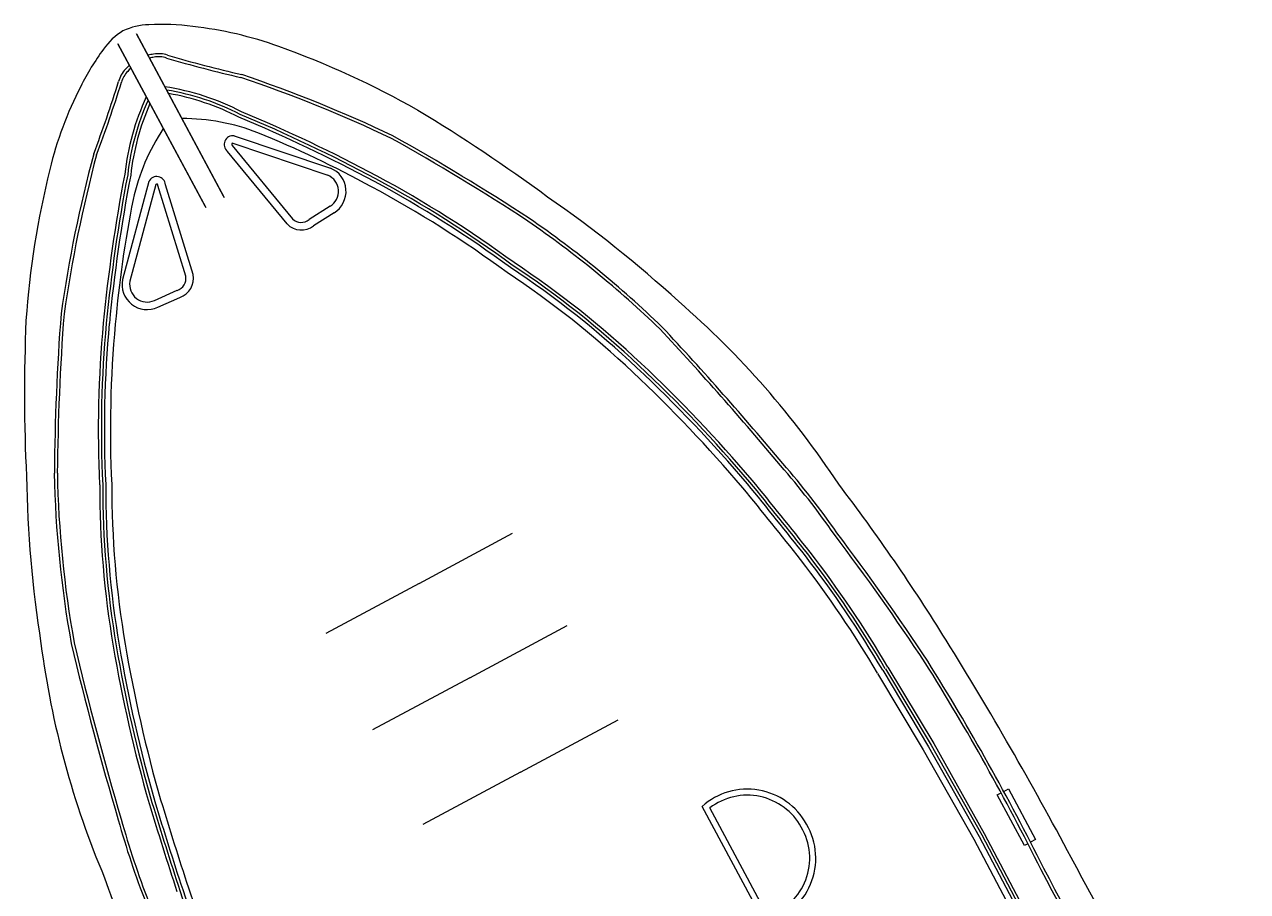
# Model space of a CAD drawing. Header units: metres. Extents: x 267365 to 277461, y 2088854 to 2108025.
# Drawn here: x 273557.15 to 273588.27, y 2097302.17 to 2097324.23 of the extents above; entities that cross this region are included whole.
import ezdxf

# ---------------------------------------------------------------- set-up
doc = ezdxf.new("R2010")
doc.units = ezdxf.units.M

msp = doc.modelspace()

# ---------------------------------------------------------------- linework, layer by layer
at = {"color": 30}
for p, q in [((273560.004, 2097323.995), (273562.238, 2097319.829)), ((273562.221, 2097319.862), (273560.004, 2097323.995)), ((273560.004, 2097323.995), (273562.238, 2097319.829)), ((273562.221, 2097319.862), (273560.004, 2097323.995)), ((273561.747, 2097319.607), (273559.531, 2097323.741)), ((273559.531, 2097323.741), (273561.764, 2097319.575)), ((273561.747, 2097319.607), (273559.531, 2097323.741)), ((273559.531, 2097323.741), (273561.764, 2097319.575)), ((273563.977, 2097319.284), (273562.448, 2097321.151)), ((273563.977, 2097319.284), (273562.448, 2097321.151)), ((273562.451, 2097321.207), (273564.87, 2097320.395)), ((273562.451, 2097321.207), (273564.87, 2097320.395)), ((273562.491, 2097321.396), (273564.937, 2097320.575)), ((273562.491, 2097321.396), (273564.937, 2097320.575)), ((273563.834, 2097319.155), (273562.322, 2097321.003)), ((273563.834, 2097319.155), (273562.322, 2097321.003)), ((273560.319, 2097320.232), (273559.649, 2097317.74)), ((273560.319, 2097320.232), (273559.649, 2097317.74)), ((273560.499, 2097320.161), (273559.836, 2097317.696)), ((273560.499, 2097320.161), (273559.836, 2097317.696)), ((273561.256, 2097317.825), (273560.547, 2097320.132)), ((273561.256, 2097317.825), (273560.547, 2097320.132)), ((273561.443, 2097317.873), (273560.741, 2097320.155)), ((273561.443, 2097317.873), (273560.741, 2097320.155)), ((273564.928, 2097319.604), (273564.395, 2097319.266)), ((273564.928, 2097319.604), (273564.395, 2097319.266)), ((273565.029, 2097319.441), (273564.507, 2097319.11)), ((273565.029, 2097319.441), (273564.507, 2097319.11)), ((273560.464, 2097317.21), (273561.039, 2097317.467)), ((273560.464, 2097317.21), (273561.039, 2097317.467)), ((273560.544, 2097317.036), (273561.108, 2097317.287)), ((273560.544, 2097317.036), (273561.108, 2097317.287)), ((273567.197, 2097310.012), (273569.57, 2097311.285)), ((273567.197, 2097310.012), (273569.57, 2097311.285)), ((273567.197, 2097310.012), (273569.57, 2097311.285)), ((273567.197, 2097310.012), (273564.824, 2097308.74)), ((273567.197, 2097310.012), (273564.824, 2097308.74)), ((273567.197, 2097310.012), (273564.824, 2097308.74)), ((273568.486, 2097307.609), (273570.963, 2097308.937)), ((273568.486, 2097307.609), (273570.963, 2097308.937)), ((273568.486, 2097307.609), (273570.963, 2097308.937)), ((273578.987, 2097307.8), (273580.152, 2097305.856)), ((273578.987, 2097307.8), (273580.152, 2097305.856)), ((273579.053, 2097307.839), (273580.218, 2097305.895)), ((273579.053, 2097307.839), (273580.218, 2097305.895)), ((273579.119, 2097307.879), (273580.284, 2097305.934)), ((273579.119, 2097307.879), (273580.284, 2097305.934)), ((273568.486, 2097307.609), (273566.009, 2097306.281)), ((273568.486, 2097307.609), (273566.009, 2097306.281)), ((273568.486, 2097307.609), (273566.009, 2097306.281)), ((273578.856, 2097307.721), (273580.019, 2097305.779)), ((273578.856, 2097307.721), (273580.019, 2097305.779)), ((273569.775, 2097305.205), (273572.259, 2097306.537)), ((273569.775, 2097305.205), (273572.259, 2097306.537)), ((273569.775, 2097305.205), (273572.259, 2097306.537)), ((273580.218, 2097305.895), (273581.504, 2097303.611)), ((273580.218, 2097305.895), (273581.504, 2097303.611)), ((273580.284, 2097305.934), (273581.571, 2097303.648)), ((273580.284, 2097305.934), (273581.571, 2097303.648)), ((273580.019, 2097305.779), (273581.302, 2097303.501)), ((273580.019, 2097305.779), (273581.302, 2097303.501)), ((273580.152, 2097305.856), (273581.436, 2097303.575)), ((273580.152, 2097305.856), (273581.436, 2097303.575)), ((273569.775, 2097305.205), (273567.29, 2097303.873)), ((273569.775, 2097305.205), (273567.29, 2097303.873)), ((273569.775, 2097305.205), (273567.29, 2097303.873)), ((273581.9, 2097304.628), (273581.998, 2097304.681)), ((273581.9, 2097304.628), (273581.998, 2097304.681)), ((273582.591, 2097303.339), (273581.9, 2097304.628)), ((273582.591, 2097303.339), (273581.9, 2097304.628)), ((273582.066, 2097304.717), (273582.183, 2097304.78)), ((273582.066, 2097304.717), (273582.183, 2097304.78)), ((273582.183, 2097304.78), (273582.874, 2097303.491)), ((273582.183, 2097304.78), (273582.874, 2097303.491)), ((273575.991, 2097301.36), (273574.395, 2097304.336)), ((273575.991, 2097301.36), (273574.395, 2097304.336)), ((273576.067, 2097301.542), (273574.589, 2097304.298)), ((273576.067, 2097301.542), (273574.589, 2097304.298)), ((273581.302, 2097303.501), (273583.295, 2097299.727)), ((273581.302, 2097303.501), (273583.295, 2097299.727)), ((273581.436, 2097303.575), (273583.43, 2097299.799)), ((273581.436, 2097303.575), (273583.43, 2097299.799)), ((273581.504, 2097303.611), (273583.498, 2097299.835)), ((273581.504, 2097303.611), (273583.498, 2097299.835)), ((273581.571, 2097303.648), (273583.566, 2097299.871)), ((273581.571, 2097303.648), (273583.566, 2097299.871)), ((273582.68, 2097303.387), (273582.591, 2097303.339)), ((273582.68, 2097303.387), (273582.591, 2097303.339)), ((273582.874, 2097303.491), (273582.748, 2097303.423)), ((273582.874, 2097303.491), (273582.748, 2097303.423))]:
    msp.add_line(p, q, dxfattribs=at)
for centre, radius, start, end in [((273560.355, 2097322.588), 1.635, 91.1992, 115.1488), ((273560.355, 2097322.588), 1.635, 91.1992, 115.1488), ((273560.644, 2097318.211), 6.02, 82.4602, 93.0786), ((273560.644, 2097318.211), 6.02, 82.4602, 93.0786), ((273560.509, 2097322.67), 1.635, 121.2515, 145.2011), ((273560.509, 2097322.67), 1.635, 121.2515, 145.2011), ((273560.389, 2097314.746), 9.491, 70.0542, 83.6778), ((273560.389, 2097314.746), 9.491, 70.0542, 83.6778), ((273563.994, 2097320.007), 6.02, 143.3217, 153.9401), ((273563.994, 2097320.007), 6.02, 143.3217, 153.9401), ((273555.954, 2097302.262), 22.74, 60.4606, 70.2801), ((273555.954, 2097302.262), 22.74, 60.4606, 70.2801), ((273560.608, 2097322.228), 1.258, 97.7444, 104.2609), ((273560.608, 2097322.228), 1.258, 97.7444, 104.2609), ((273560.608, 2097322.228), 1.181, 97.6349, 103.3356), ((273560.608, 2097322.228), 1.181, 97.6349, 103.3356), ((273560.57, 2097322.804), 0.683, 70.8921, 101.058), ((273560.57, 2097322.804), 0.683, 70.8921, 101.058), ((273560.57, 2097322.804), 0.606, 70.7267, 101.2635), ((273560.57, 2097322.804), 0.606, 70.7267, 101.2635), ((273569.82, 2097354.118), 32.046, 253.5965, 257.0877), ((273569.82, 2097354.118), 32.046, 253.5965, 257.0877), ((273569.82, 2097354.118), 31.969, 253.5999, 257.0946), ((273569.82, 2097354.118), 31.969, 253.5999, 257.0946), ((273560.21, 2097322.611), 0.683, 135.3423, 165.5081), ((273560.21, 2097322.611), 0.683, 135.3423, 165.5081), ((273560.21, 2097322.611), 0.606, 135.1368, 165.6736), ((273560.21, 2097322.611), 0.606, 135.1368, 165.6736), ((273560.669, 2097322.26), 1.258, 132.1393, 138.6559), ((273560.669, 2097322.26), 1.258, 132.1393, 138.6559), ((273560.669, 2097322.26), 1.181, 133.0647, 138.7654), ((273560.669, 2097322.26), 1.181, 133.0647, 138.7654), ((273529.009, 2097332.235), 31.969, 339.3057, 342.8004), ((273529.009, 2097332.235), 31.969, 339.3057, 342.8004), ((273529.009, 2097332.235), 32.046, 339.3126, 342.8038), ((273529.009, 2097332.235), 32.046, 339.3126, 342.8038), ((273551.53, 2097289.901), 34.808, 64.5504, 71.3535), ((273551.53, 2097289.901), 34.808, 64.5504, 71.3535), ((273551.53, 2097289.901), 34.885, 64.5462, 71.3599), ((273551.53, 2097289.901), 34.885, 64.5462, 71.3599), ((273567.021, 2097318.303), 9.491, 152.7225, 166.3461), ((273567.021, 2097318.303), 9.491, 152.7225, 166.3461), ((273566.116, 2097319.697), 6.452, 155.3094, 173.568), ((273566.116, 2097319.697), 6.452, 155.3094, 173.568), ((273559.729, 2097316.272), 6.452, 62.8323, 81.0908), ((273559.729, 2097316.272), 6.452, 62.8323, 81.0908), ((273559.729, 2097316.272), 6.375, 62.8051, 80.5673), ((273559.729, 2097316.272), 6.375, 62.8051, 80.5673), ((273559.729, 2097316.272), 6.298, 62.7775, 80.027), ((273559.729, 2097316.272), 6.298, 62.7775, 80.027), ((273566.116, 2097319.697), 6.375, 155.833, 173.5952), ((273566.116, 2097319.697), 6.375, 155.833, 173.5952), ((273566.116, 2097319.697), 6.298, 156.3732, 173.6228), ((273566.116, 2097319.697), 6.298, 156.3732, 173.6228), ((273543.774, 2097283.506), 45.082, 53.7035, 58.7451), ((273543.774, 2097283.506), 45.082, 53.7035, 58.7451), ((273561.151, 2097316.472), 5.367, 68.7994, 89.9015), ((273561.151, 2097316.472), 5.367, 68.7994, 89.9015), ((273547.387, 2097285.372), 39.547, 61.8314, 67.3606), ((273547.387, 2097285.372), 39.547, 61.8314, 67.3606), ((273547.387, 2097285.372), 39.624, 61.8313, 67.3562), ((273547.387, 2097285.372), 39.624, 61.8313, 67.3562), ((273547.387, 2097285.372), 39.701, 61.8313, 67.3518), ((273547.387, 2097285.372), 39.701, 61.8313, 67.3518), ((273565.162, 2097318.623), 5.367, 146.4988, 167.6008), ((273565.162, 2097318.623), 5.367, 146.4988, 167.6008), ((273552.618, 2097295.735), 27.79, 61.2533, 67.8586), ((273552.618, 2097295.735), 27.79, 61.2533, 67.8586), ((273562.454, 2097321.179), 0.22, 80.3972, 233.1437), ((273562.454, 2097321.179), 0.22, 80.3972, 233.1437), ((273562.454, 2097321.179), 0.0285, 96.514, 258.455), ((273562.454, 2097321.179), 0.0285, 96.514, 258.455), ((273536.797, 2097268.359), 60.726, 56.89969, 60.73003), ((273536.797, 2097268.359), 60.726, 56.89969, 60.73003), ((273536.797, 2097268.359), 60.802, 56.8987, 60.73244), ((273536.797, 2097268.359), 60.802, 56.8987, 60.73244), ((273592.618, 2097311.933), 34.885, 165.0404, 171.854), ((273592.618, 2097311.933), 34.885, 165.0404, 171.854), ((273592.618, 2097311.933), 34.808, 165.0467, 171.8498), ((273592.618, 2097311.933), 34.808, 165.0467, 171.8498), ((273579.875, 2097315.088), 22.74, 166.1202, 175.9397), ((273579.875, 2097315.088), 22.74, 166.1202, 175.9397), ((273564.698, 2097319.985), 0.637, 301.3123, 67.9216), ((273564.698, 2097319.985), 0.637, 301.3123, 67.9216), ((273598.683, 2097312.877), 39.701, 169.0485, 174.569), ((273598.683, 2097312.877), 39.701, 169.0485, 174.569), ((273598.683, 2097312.877), 39.624, 169.0441, 174.569), ((273598.683, 2097312.877), 39.624, 169.0441, 174.569), ((273598.683, 2097312.877), 39.547, 169.0397, 174.5688), ((273598.683, 2097312.877), 39.547, 169.0397, 174.5688), ((273560.521, 2097320.142), 0.22, 3.2566, 156.003), ((273560.521, 2097320.142), 0.22, 3.2566, 156.003), ((273564.698, 2097319.985), 0.445, 301.1089, 67.2299), ((273564.698, 2097319.985), 0.445, 301.1089, 67.2299), ((273552.328, 2097294.696), 28.995, 53.6364, 61.7414), ((273552.328, 2097294.696), 28.995, 53.6364, 61.7414), ((273552.328, 2097294.696), 29.072, 53.6402, 61.7415), ((273552.328, 2097294.696), 29.072, 53.6402, 61.7415), ((273552.328, 2097294.696), 29.149, 53.6439, 61.7416), ((273552.328, 2097294.696), 29.149, 53.6439, 61.7416), ((273560.521, 2097320.142), 0.0285, 337.9453, 139.8863), ((273560.521, 2097320.142), 0.0285, 337.9453, 139.8863), ((273552.328, 2097294.696), 28.842, 53.6288, 61.7411), ((273552.328, 2097294.696), 28.842, 53.6288, 61.7411), ((273587.156, 2097314.255), 27.79, 168.5417, 175.147), ((273587.156, 2097314.255), 27.79, 168.5417, 175.147), ((273552.552, 2097293.944), 31.486, 47.5572, 55.3346), ((273552.552, 2097293.944), 31.486, 47.5572, 55.3346), ((273564.196, 2097319.508), 0.314, 225.6922, 309.5333), ((273564.196, 2097319.508), 0.314, 225.6922, 309.5333), ((273554.614, 2097297.04), 27.056, 46.1123, 55.3357), ((273554.614, 2097297.04), 27.056, 46.1123, 55.3357), ((273564.196, 2097319.508), 0.505, 224.3346, 308.0062), ((273564.196, 2097319.508), 0.505, 224.3346, 308.0062), ((273554.614, 2097297.04), 26.979, 46.1167, 55.3335), ((273554.614, 2097297.04), 26.979, 46.1167, 55.3335), ((273556.308, 2097298.089), 23.934, 46.6645, 56.4943), ((273556.308, 2097298.089), 23.934, 46.6645, 56.4943), ((273556.308, 2097298.089), 24.011, 46.6648, 56.4897), ((273556.308, 2097298.089), 24.011, 46.6648, 56.4897), ((273556.308, 2097298.089), 24.087, 46.665, 56.4852), ((273556.308, 2097298.089), 24.087, 46.665, 56.4852), ((273560.274, 2097317.613), 0.637, 168.4786, 295.088), ((273560.274, 2097317.613), 0.637, 168.4786, 295.088), ((273560.274, 2097317.613), 0.445, 169.1704, 295.2913), ((273560.274, 2097317.613), 0.445, 169.1704, 295.2913), ((273560.948, 2097317.767), 0.314, 286.867, 10.7081), ((273560.948, 2097317.767), 0.314, 286.867, 10.7081), ((273560.948, 2097317.767), 0.505, 288.3941, 12.0656), ((273560.948, 2097317.767), 0.505, 288.3941, 12.0656), ((273556.308, 2097298.089), 23.78, 46.664, 56.5035), ((273556.308, 2097298.089), 23.78, 46.664, 56.5035), ((273558.813, 2097299.957), 22.831, 33.4205, 48.9677), ((273558.813, 2097299.957), 22.831, 33.4205, 48.9677), ((273618.714, 2097312.283), 60.802, 175.66783, 179.50157), ((273618.714, 2097312.283), 60.802, 175.66783, 179.50157), ((273618.714, 2097312.283), 60.726, 175.67024, 179.50058), ((273618.714, 2097312.283), 60.726, 175.67024, 179.50058), ((273602.237, 2097314.854), 45.082, 177.6552, 182.6967), ((273602.237, 2097314.854), 45.082, 177.6552, 182.6967), ((273588.182, 2097313.921), 29.149, 174.6587, 182.7563), ((273588.182, 2097313.921), 29.149, 174.6587, 182.7563), ((273588.182, 2097313.921), 29.072, 174.6588, 182.7601), ((273588.182, 2097313.921), 29.072, 174.6588, 182.7601), ((273588.182, 2097313.921), 28.995, 174.6589, 182.7639), ((273588.182, 2097313.921), 28.995, 174.6589, 182.7639), ((273588.182, 2097313.921), 28.842, 174.6592, 182.7715), ((273588.182, 2097313.921), 28.842, 174.6592, 182.7715), ((273512.077, 2097259.254), 83.819, 39.89132, 43.06285), ((273512.077, 2097259.254), 83.819, 39.89132, 43.06285), ((273512.077, 2097259.254), 83.895, 39.89177, 43.06425), ((273512.077, 2097259.254), 83.895, 39.89177, 43.06425), ((273548.166, 2097289.317), 35.979, 40.3051, 46.8205), ((273548.166, 2097289.317), 35.979, 40.3051, 46.8205), ((273548.166, 2097289.317), 36.055, 40.3042, 46.8203), ((273548.166, 2097289.317), 36.055, 40.3042, 46.8203), ((273548.166, 2097289.317), 35.748, 40.3079, 46.821), ((273548.166, 2097289.317), 35.748, 40.3079, 46.821), ((273548.166, 2097289.317), 35.902, 40.306, 46.8206), ((273548.166, 2097289.317), 35.902, 40.306, 46.8206), ((273559.858, 2097298.696), 21.943, 35.0591, 40.8879), ((273559.858, 2097298.696), 21.943, 35.0591, 40.8879), ((273588.685, 2097313.318), 31.486, 181.0657, 188.8431), ((273588.685, 2097313.318), 31.486, 181.0657, 188.8431), ((273584.965, 2097313.314), 27.056, 181.0645, 190.2879), ((273584.965, 2097313.314), 27.056, 181.0645, 190.2879), ((273584.965, 2097313.314), 26.979, 181.0668, 190.2836), ((273584.965, 2097313.314), 26.979, 181.0668, 190.2836), ((273559.858, 2097298.696), 21.866, 35.0556, 40.8897), ((273559.858, 2097298.696), 21.866, 35.0556, 40.8897), ((273583.155, 2097312.484), 24.087, 179.9151, 189.7352), ((273583.155, 2097312.484), 24.087, 179.9151, 189.7352), ((273583.155, 2097312.484), 24.011, 179.9106, 189.7355), ((273583.155, 2097312.484), 24.011, 179.9106, 189.7355), ((273583.155, 2097312.484), 23.934, 179.906, 189.7357), ((273583.155, 2097312.484), 23.934, 179.906, 189.7357), ((273583.155, 2097312.484), 23.78, 179.8968, 189.7362), ((273583.155, 2097312.484), 23.78, 179.8968, 189.7362), ((273483.45, 2097236.811), 119.079, 38.3027, 39.43024), ((273483.45, 2097236.811), 119.079, 38.3027, 39.43024), ((273483.45, 2097236.811), 119.233, 38.30231, 39.4308), ((273483.45, 2097236.811), 119.233, 38.30231, 39.4308), ((273483.45, 2097236.811), 119.309, 38.30211, 39.43108), ((273483.45, 2097236.811), 119.309, 38.30211, 39.43108), ((273483.45, 2097236.811), 119.386, 38.30191, 39.43136), ((273483.45, 2097236.811), 119.386, 38.30191, 39.43136), ((273538.856, 2097282.755), 49.078, 31.7291, 37.3534), ((273538.856, 2097282.755), 49.078, 31.7291, 37.3534), ((273524.684, 2097271.24), 66.468, 33.56916, 37.01545), ((273524.684, 2097271.24), 66.468, 33.56916, 37.01545), ((273524.684, 2097271.24), 66.545, 33.56828, 37.01432), ((273524.684, 2097271.24), 66.545, 33.56828, 37.01432), ((273554.984, 2097293.691), 27.689, 30.4497, 37.6851), ((273554.984, 2097293.691), 27.689, 30.4497, 37.6851), ((273554.984, 2097293.691), 27.843, 30.4497, 37.6868), ((273554.984, 2097293.691), 27.843, 30.4497, 37.6868), ((273554.984, 2097293.691), 27.919, 30.4497, 37.6877), ((273554.984, 2097293.691), 27.919, 30.4497, 37.6877), ((273554.984, 2097293.691), 27.996, 30.4497, 37.6885), ((273554.984, 2097293.691), 27.996, 30.4497, 37.6885), ((273580.213, 2097311.431), 22.831, 187.4326, 202.9797), ((273580.213, 2097311.431), 22.831, 187.4326, 202.9797), ((273639.977, 2097327.834), 83.895, 193.33602, 196.50849), ((273639.977, 2097327.834), 83.895, 193.33602, 196.50849), ((273639.977, 2097327.834), 83.819, 193.33742, 196.50895), ((273639.977, 2097327.834), 83.819, 193.33742, 196.50895), ((273594.966, 2097314.411), 36.055, 189.58, 196.0961), ((273594.966, 2097314.411), 36.055, 189.58, 196.0961), ((273594.966, 2097314.411), 35.979, 189.5798, 196.0952), ((273594.966, 2097314.411), 35.979, 189.5798, 196.0952), ((273594.966, 2097314.411), 35.902, 189.5796, 196.0942), ((273594.966, 2097314.411), 35.902, 189.5796, 196.0942), ((273594.966, 2097314.411), 35.748, 189.5793, 196.0923), ((273594.966, 2097314.411), 35.748, 189.5793, 196.0923), ((273500.807, 2097258.991), 93.938, 27.96001, 31.85219), ((273500.807, 2097258.991), 93.938, 27.96001, 31.85219), ((273528.055, 2097275.444), 61.357, 26.39387, 32.0383), ((273528.055, 2097275.444), 61.357, 26.39387, 32.0383), ((273528.055, 2097275.444), 61.433, 26.39504, 32.03925), ((273528.055, 2097275.444), 61.433, 26.39504, 32.03925), ((273575.542, 2097303.057), 1.719, 28.7508, 131.8847), ((273575.542, 2097303.057), 1.719, 28.7508, 131.8847), ((273575.542, 2097303.057), 1.565, 28.669, 127.5065), ((273575.542, 2097303.057), 1.565, 28.669, 127.5065), ((273674.513, 2097339.258), 119.386, 196.9689, 198.09835), ((273674.513, 2097339.258), 119.386, 196.9689, 198.09835), ((273674.513, 2097339.258), 119.309, 196.96918, 198.09816), ((273674.513, 2097339.258), 119.309, 196.96918, 198.09816), ((273674.513, 2097339.258), 119.233, 196.96946, 198.09796), ((273674.513, 2097339.258), 119.233, 196.96946, 198.09796), ((273674.513, 2097339.258), 119.079, 196.97003, 198.09756), ((273674.513, 2097339.258), 119.079, 196.97003, 198.09756), ((273580.684, 2097309.863), 21.866, 195.5106, 201.3446), ((273580.684, 2097309.863), 21.866, 195.5106, 201.3446), ((273580.684, 2097309.863), 21.943, 195.5124, 201.3412), ((273580.684, 2097309.863), 21.943, 195.5124, 201.3412), ((273575.574, 2097303.018), 1.71, 284.0967, 30.4009), ((273575.574, 2097303.018), 1.71, 284.0967, 30.4009), ((273575.574, 2097303.018), 1.556, 288.4656, 30.4814), ((273575.574, 2097303.018), 1.556, 288.4656, 30.4814), ((272955.228, 2096965.361), 712.768, 27.480545, 28.252432), ((272955.228, 2096965.361), 712.768, 27.480545, 28.252432), ((272957.198, 2096963.238), 712.788, 27.705083, 28.471036), ((272957.198, 2096963.238), 712.788, 27.705083, 28.471036), ((273605.584, 2097318.534), 49.078, 199.0468, 204.6712), ((273605.584, 2097318.534), 49.078, 199.0468, 204.6712), ((272955.228, 2096965.361), 712.692, 27.480541, 28.252532), ((272955.228, 2096965.361), 712.692, 27.480541, 28.252532), ((273587.55, 2097311.152), 27.919, 198.7126, 205.9505), ((273587.55, 2097311.152), 27.919, 198.7126, 205.9505), ((273587.55, 2097311.152), 27.843, 198.7134, 205.9505), ((273587.55, 2097311.152), 27.843, 198.7134, 205.9505), ((273587.55, 2097311.152), 27.689, 198.7151, 205.9505), ((273587.55, 2097311.152), 27.689, 198.7151, 205.9505)]:
    msp.add_arc(centre, radius, start, end, dxfattribs=at)

doc.saveas('drawing.dxf')
